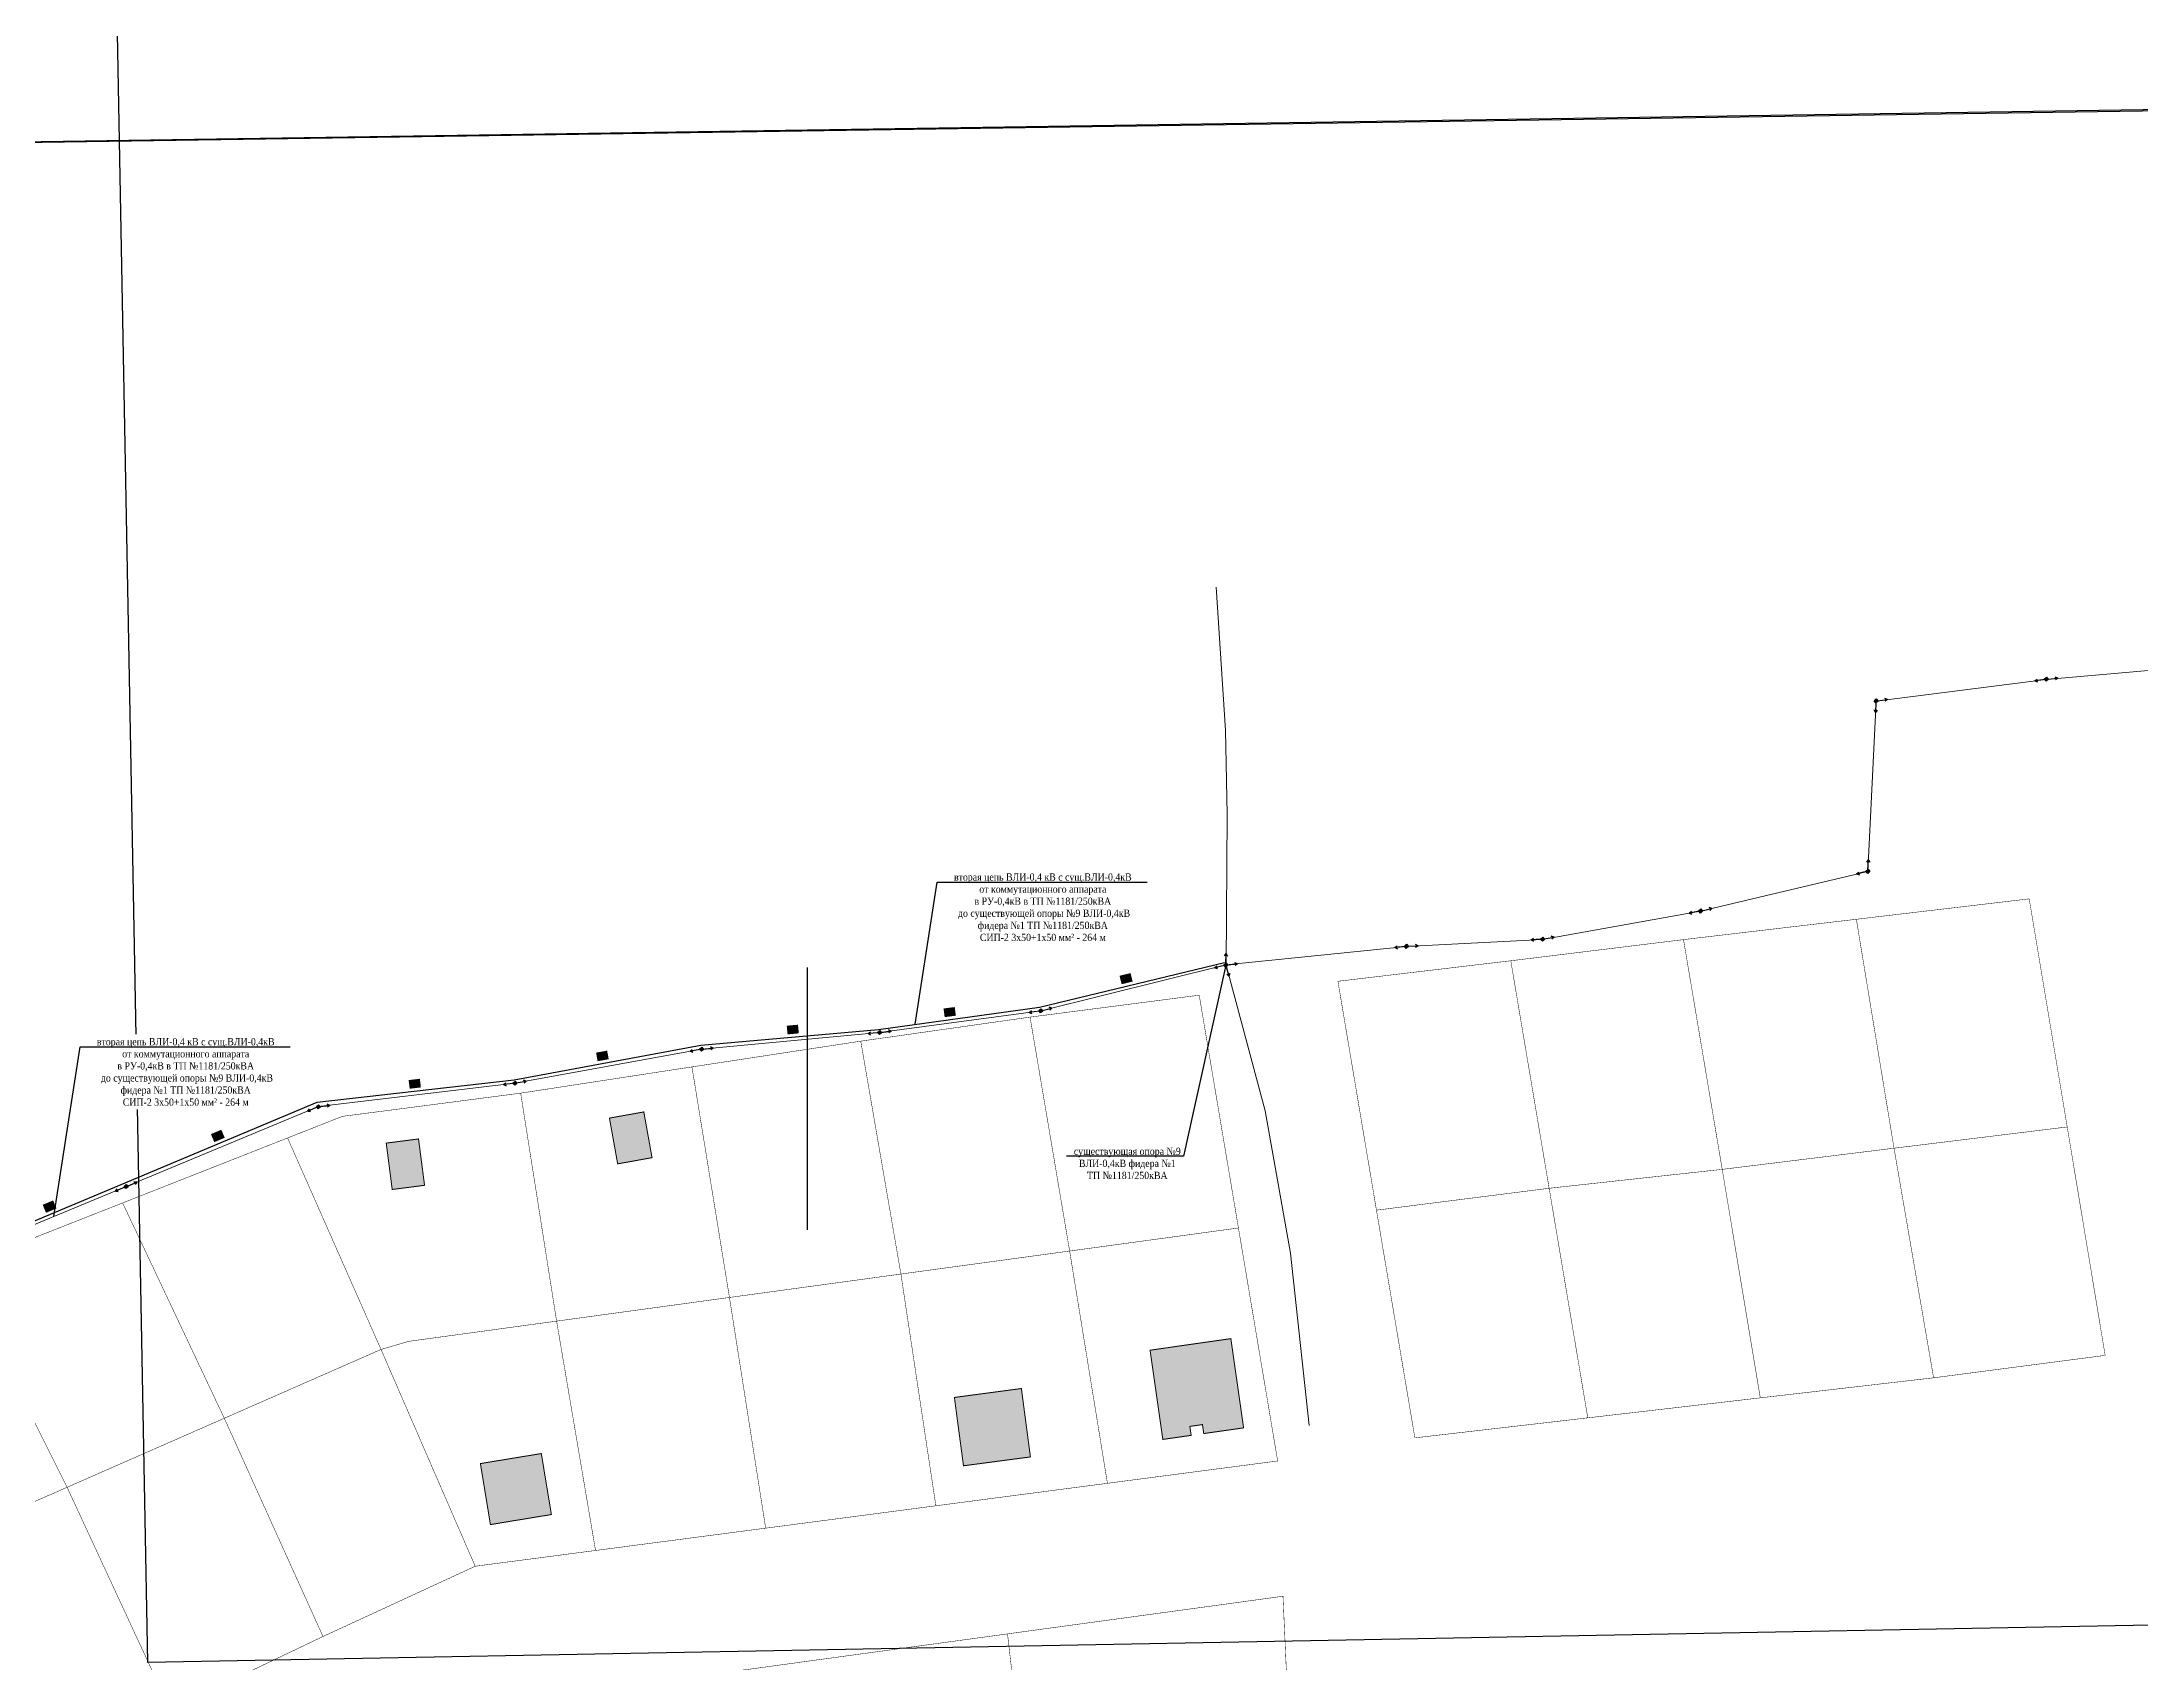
# Model space of a CAD drawing. Header units: millimetres. Extents: x 1265826 to 1360210, y 383897 to 506623.
# Drawn here: x 1313599.6 to 1313962, y 487027.3 to 487307.1 of the extents above; entities that cross this region are included whole.
import ezdxf
from ezdxf import colors
from ezdxf.entities.mleader import LeaderData, LeaderLine
from ezdxf.math import Vec2, Vec3

# ---------------------------------------------------------------- set-up
doc = ezdxf.new("R2010")
doc.units = ezdxf.units.MM
doc.header["$XCLIPFRAME"] = 2
for name, color, linetype in [('04.1_ЛЭП_наземная_опоры', 7, 'Continuous'), ('14', 7, 'Continuous'), ('Чертеж', 7, 'Continuous'), ('Электрика', 7, 'Continuous')]:
    doc.layers.add(name, color=color, linetype=linetype)
doc.styles.add('стиль1', font='Times New Roman.ttf', dxfattribs={"width": 0.9, "height": 1.25})
doc.dimstyles.new('М 1-1000', dxfattribs={"dimtxt": 1.5, "dimasz": 2.5, "dimexe": 1.25, "dimexo": 0.625, "dimtad": 1, "dimdec": 0, "dimtxsty": 'стиль1', "dimcen": 2.5, "dimse1": 1, "dimse2": 1, "dimsd1": 1, "dimsd2": 1, "dimclrt": 5, "dimaunit": 1, "dimadec": 3, "dimazin": 0, "dimtfac": 1, "dimtdec": 0, "dimtmove": 0, "dimatfit": 3, "dimfxl": 1.25, "dimtfill": 2, "dimtfillclr": 7, "dimarcsym": 0})
picture_1 = doc.add_image_def('image3.png', size_in_pixel=(2575, 1023))
picture_2 = doc.add_image_def('image4.png', size_in_pixel=(1920, 1080))
picture_3 = doc.add_image_def('image5.jpg', size_in_pixel=(1486, 955))

# ---------------------------------------------------------------- blocks, each defined once
blk = doc.blocks.new('*U67')
at = {"true_color": 0xffffff}
h = blk.add_hatch(color=7, dxfattribs=at)
h.dxf.hatch_style = 1
h.paths.add_polyline_path([(0.0331212398821326, 0.351998549189534), (0.3519978611746036, -0.0331218221141677), (-0.0331225101290981, -0.3519984434066386), (-0.351999131421569, 0.033121927897063)])
at = {"color": 0}
for points in [[(-0.2479475484385744, -0.0319689415418582), (-1.983579983270778, -0.2557514802143834), (-1.522153236305052, -0.4483270684510453), (-1.983579983270778, -0.2557514802143834), (-1.586091258226174, 0.0475680105251437)], [(0.2490756783343144, 0.0214780460547233), (1.992605020597097, 0.1718243334219121), (1.539715185418288, 0.3836988179447391), (1.992605020597097, 0.1718243334219121), (1.582671416997106, -0.1144525266971269)]]:
    blk.add_lwpolyline(points, dxfattribs=at)
blk.add_lwpolyline([(0.0331212398821326, 0.351998549189534), (0.3519978611746036, -0.0331218221141677), (-0.0331225101290981, -0.3519984434066386), (-0.351999131421569, 0.033121927897063)], close=True, dxfattribs=at)
blk.add_circle((0, 0), 0.0249999108210102, dxfattribs=at)
blk = doc.blocks.new('*U66')
at = {"true_color": 0xffffff}
h = blk.add_hatch(color=7, dxfattribs=at)
h.dxf.hatch_style = 1
h.paths.add_polyline_path([(0.0331212398821326, 0.351998549189534), (0.3519978611746036, -0.0331218221141677), (-0.0331225101290981, -0.3519984434066386), (-0.351999131421569, 0.033121927897063)])
at = {"color": 0}
blk.add_lwpolyline([(0.0331212398821326, 0.351998549189534), (0.3519978611746036, -0.0331218221141677), (-0.0331225101290981, -0.3519984434066386), (-0.351999131421569, 0.033121927897063)], close=True, dxfattribs=at)
for points in [[(0.2480532622062666, 0.031138065271548), (1.984425693239598, 0.2491044714074182), (1.523646720494892, 0.4432248935078143), (1.984425693239598, 0.2491044714074182), (1.585922989934853, -0.0528816134688567)], [(-0.0119417581828226, -0.2497146259463169), (-0.0955340459938627, -1.997716600451724), (0.1748641941065181, -1.577139863398085), (-0.0955340459938627, -1.997716600451724), (-0.3245650644728072, -1.553256486859325)]]:
    blk.add_lwpolyline(points, dxfattribs=at)
blk.add_circle((0, 0), 0.0249999108210102, dxfattribs=at)
blk = doc.blocks.new('*U65')
at = {"true_color": 0xffffff}
h = blk.add_hatch(color=7, dxfattribs=at)
h.dxf.hatch_style = 1
h.paths.add_polyline_path([(0.0331212398821326, 0.351998549189534), (0.3519978611746036, -0.0331218221141677), (-0.0331225101290981, -0.3519984434066386), (-0.351999131421569, 0.033121927897063)])
at = {"color": 0}
blk.add_lwpolyline([(0.0331212398821326, 0.351998549189534), (0.3519978611746036, -0.0331218221141677), (-0.0331225101290981, -0.3519984434066386), (-0.351999131421569, 0.033121927897063)], close=True, dxfattribs=at)
for points in [[(0.011982365945147, 0.2497126807079395), (0.0958589080258825, 1.997701038548164), (-0.1746077215558958, 1.577168278489241), (0.0958589080258825, 1.997701038548164), (0.3248176465694531, 1.553203686424863)], [(-0.2431508248381764, -0.058117780244263), (-1.945206202287904, -0.4649421472022305), (-1.465938799628791, -0.6074298896520894), (-1.945206202287904, -0.4649421472022305), (-1.582174496268808, -0.1211282725186515)]]:
    blk.add_lwpolyline(points, dxfattribs=at)
blk.add_circle((0, 0), 0.0249999108210102, dxfattribs=at)
blk = doc.blocks.new('*U64')
at = {"true_color": 0xffffff}
h = blk.add_hatch(color=7, dxfattribs=at)
h.dxf.hatch_style = 1
h.paths.add_polyline_path([(0.0331212398821326, 0.351998549189534), (0.3519978611746036, -0.0331218221141677), (-0.0331225101290981, -0.3519984434066386), (-0.351999131421569, 0.033121927897063)])
at = {"color": 0}
blk.add_lwpolyline([(0.0331212398821326, 0.351998549189534), (0.3519978611746036, -0.0331218221141677), (-0.0331225101290981, -0.3519984434066386), (-0.351999131421569, 0.033121927897063)], close=True, dxfattribs=at)
for points in [[(0.2433400559371777, 0.0573203033532867), (1.946720050771003, 0.4585623333754435), (1.467922366685268, 0.602620577548549), (1.946720050771003, 0.4585623333754435), (1.58256310964954, 0.1159404977707222)], [(-0.2460280743558155, -0.0443867843932772), (-1.968224193738113, -0.3550942027804794), (-1.497704237115281, -0.5242419796494584), (-1.968224193738113, -0.3550942027804794), (-1.586477943664436, -0.032185855792117)]]:
    blk.add_lwpolyline(points, dxfattribs=at)
blk.add_circle((0, 0), 0.0249999108210102, dxfattribs=at)
blk = doc.blocks.new('*U63')
at = {"true_color": 0xffffff}
h = blk.add_hatch(color=7, dxfattribs=at)
h.dxf.hatch_style = 1
h.paths.add_polyline_path([(0.0331212398821326, 0.351998549189534), (0.3519978611746036, -0.0331218221141677), (-0.0331225101290981, -0.3519984434066386), (-0.351999131421569, 0.033121927897063)])
at = {"color": 0}
for points in [[(-0.2496440045595516, -0.0133368282389997), (-1.997151629472774, -0.1066946041681213), (-1.551418638105363, -0.3332384198125307), (-1.997151629472774, -0.1066946041681213), (-1.578092434370697, 0.1660495818386026)], [(0.2461842873665487, 0.0435120288408675), (1.969473897568914, 0.3480961597882369), (1.499558127159104, 0.5189152708977844), (1.969473897568914, 0.3480961597882369), (1.586582322691167, 0.0265467205293136)]]:
    blk.add_lwpolyline(points, dxfattribs=at)
blk.add_lwpolyline([(0.0331212398821326, 0.351998549189534), (0.3519978611746036, -0.0331218221141677), (-0.0331225101290981, -0.3519984434066386), (-0.351999131421569, 0.033121927897063)], close=True, dxfattribs=at)
blk.add_circle((0, 0), 0.0249999108210102, dxfattribs=at)
blk = doc.blocks.new('*U62')
at = {"true_color": 0xffffff}
h = blk.add_hatch(color=7, dxfattribs=at)
h.dxf.hatch_style = 1
h.paths.add_polyline_path([(0.0331212398821326, 0.351998549189534), (0.3519978611746036, -0.0331218221141677), (-0.0331225101290981, -0.3519984434066386), (-0.351999131421569, 0.033121927897063)])
at = {"color": 0}
for points in [[(-0.2486877453826834, -0.0255813466510973), (-1.989501557616871, -0.2046507315022218), (-1.533180343522341, -0.4090301570013733), (-1.989501557616871, -0.2046507315022218), (-1.584343176076414, 0.0883453194397463)], [(0.2496717455984162, 0.0128070078421514), (1.997373557738119, 0.1024560418580554), (1.552122337614011, 0.3299452745221414), (1.997373557738119, 0.1024560418580554), (1.577736493101458, -0.1693982095032509)]]:
    blk.add_lwpolyline(points, dxfattribs=at)
blk.add_lwpolyline([(0.0331212398821326, 0.351998549189534), (0.3519978611746036, -0.0331218221141677), (-0.0331225101290981, -0.3519984434066386), (-0.351999131421569, 0.033121927897063)], close=True, dxfattribs=at)
blk.add_circle((0, 0), 0.0249999108210102, dxfattribs=at)
blk = doc.blocks.new('*U71')
at = {"true_color": 0xffffff}
h = blk.add_hatch(color=7, dxfattribs=at)
h.dxf.hatch_style = 1
h.paths.add_polyline_path([(0.0331212398821326, 0.351998549189534), (0.3519978611746036, -0.0331218221141677), (-0.0331225101290981, -0.3519984434066386), (-0.351999131421569, 0.033121927897063)])
at = {"color": 0}
blk.add_lwpolyline([(0.0331212398821326, 0.351998549189534), (0.3519978611746036, -0.0331218221141677), (-0.0331225101290981, -0.3519984434066386), (-0.351999131421569, 0.033121927897063)], close=True, dxfattribs=at)
for points in [[(0.0020262871669367, 0.2499917881857619), (0.0162102940320604, 1.999933897915555), (-0.237291005816776, 1.568961635496017), (0.0162102940320604, 1.999933897915555), (0.2626925716893407, 1.564909201144275)], [(0.2486468182600602, 0.0259761384577373), (1.989174140702249, 0.2078090653126154), (1.532529022859697, 0.411463764130648), (1.989174140702249, 0.2078090653126154), (1.584481439004401, -0.0858298578440159)], [(-0.2427946349440508, -0.0595882978645227), (-1.942356683715611, -0.4767062857668702), (-1.462235703242826, -0.616290826851909), (-1.942356683715611, -0.4767062857668702), (-1.581412434923914, -0.1307015903301336)], [(0.0651937118018064, -0.2413499118323968), (0.5215495881265458, -1.930798901177782), (0.6499805434943249, -1.447574843722672), (0.5215495881265458, -1.930798901177782), (0.1672807563345755, -1.57796240246937)]]:
    blk.add_lwpolyline(points, dxfattribs=at)
blk.add_circle((0, 0), 0.0249999108210102, dxfattribs=at)
blk = doc.blocks.new('*U79')
at = {"true_color": 0xffffff}
h = blk.add_hatch(color=7, dxfattribs=at)
h.dxf.hatch_style = 1
h.paths.add_polyline_path([(0.0331212398821326, 0.351998549189534), (0.3519978611746036, -0.0331218221141677), (-0.0331225101290981, -0.3519984434066386), (-0.351999131421569, 0.033121927897063)])
at = {"color": 0}
for points in [[(-0.2478135929833328, -0.0329912584285143), (-1.98250833984724, -0.2639300136409123), (-1.52029129418254, -0.4546009414119458), (-1.98250833984724, -0.2639300136409123), (-1.586273949801967, 0.0410262260813172)], [(0.2426165467364849, 0.0603092965444308), (1.940931978345026, 0.4824742740315286), (1.460398457415502, 0.6206319204474138), (1.940931978345026, 0.4824742740315286), (1.581017186356933, 0.1353988607446499)]]:
    blk.add_lwpolyline(points, dxfattribs=at)
blk.add_lwpolyline([(0.0331212398821326, 0.351998549189534), (0.3519978611746036, -0.0331218221141677), (-0.0331225101290981, -0.3519984434066386), (-0.351999131421569, 0.033121927897063)], close=True, dxfattribs=at)
blk.add_circle((0, 0), 0.0249999108210102, dxfattribs=at)
blk = doc.blocks.new('*U78')
at = {"true_color": 0xffffff}
h = blk.add_hatch(color=7, dxfattribs=at)
h.dxf.hatch_style = 1
h.paths.add_polyline_path([(0.0331212398821326, 0.351998549189534), (0.3519978611746036, -0.0331218221141677), (-0.0331225101290981, -0.3519984434066386), (-0.351999131421569, 0.033121927897063)])
at = {"color": 0}
for points in [[(-0.2489502605044943, -0.0228859737557827), (-1.991601678163367, -0.1830877527340686), (-1.53752114605486, -0.392398216782392), (-1.991601678163367, -0.1830877527340686), (-1.583293232965299, 0.1055022914116145)], [(0.2476951547688776, 0.0338690168745322), (1.981560834324321, 0.270952079778919), (1.518671171677335, 0.4599842469216082), (1.981560834324321, 0.270952079778919), (1.586409344122742, -0.0354060436510965)]]:
    blk.add_lwpolyline(points, dxfattribs=at)
blk.add_lwpolyline([(0.0331212398821326, 0.351998549189534), (0.3519978611746036, -0.0331218221141677), (-0.0331225101290981, -0.3519984434066386), (-0.351999131421569, 0.033121927897063)], close=True, dxfattribs=at)
blk.add_circle((0, 0), 0.0249999108210102, dxfattribs=at)
blk = doc.blocks.new('*U77')
at = {"true_color": 0xffffff}
h = blk.add_hatch(color=7, dxfattribs=at)
h.dxf.hatch_style = 1
h.paths.add_polyline_path([(0.0331212398821326, 0.351998549189534), (0.3519978611746036, -0.0331218221141677), (-0.0331225101290981, -0.3519984434066386), (-0.351999131421569, 0.033121927897063)])
at = {"color": 0}
blk.add_lwpolyline([(0.0331212398821326, 0.351998549189534), (0.3519978611746036, -0.0331218221141677), (-0.0331225101290981, -0.3519984434066386), (-0.351999131421569, 0.033121927897063)], close=True, dxfattribs=at)
for points in [[(0.2486468182600602, 0.0259761384577373), (1.989174140702249, 0.2078090653126154), (1.532529022859697, 0.411463764130648), (1.989174140702249, 0.2078090653126154), (1.584481439004401, -0.0858298578440159)], [(-0.2460259674375628, -0.0443984610816328), (-1.968207338395527, -0.3551876162682873), (-1.497679354380052, -0.5243130615992702), (-1.968207338395527, -0.3551876162682873), (-1.586476414304739, -0.0322611515849724)]]:
    blk.add_lwpolyline(points, dxfattribs=at)
blk.add_circle((0, 0), 0.0249999108210102, dxfattribs=at)
blk = doc.blocks.new('*U76')
at = {"true_color": 0xffffff}
h = blk.add_hatch(color=7, dxfattribs=at)
h.dxf.hatch_style = 1
h.paths.add_polyline_path([(0.0331212398821326, 0.351998549189534), (0.3519978611746036, -0.0331218221141677), (-0.0331225101290981, -0.3519984434066386), (-0.351999131421569, 0.033121927897063)])
at = {"color": 0}
for points in [[(-0.2482796879110297, -0.0292779195095495), (-1.986237098508917, -0.2342233083431835), (-1.526926089736065, -0.4317920235288981), (-1.986237098508917, -0.2342233083431835), (-1.585482067778551, 0.0647673358990304)], [(0.2458903545741385, 0.0451434771304571), (1.967122435708842, 0.3611477434451423), (1.496084324413337, 0.5288471701205633), (1.967122435708842, 0.3611477434451423), (1.586371416359991, 0.0370664862504373)]]:
    blk.add_lwpolyline(points, dxfattribs=at)
blk.add_lwpolyline([(0.0331212398821326, 0.351998549189534), (0.3519978611746036, -0.0331218221141677), (-0.0331225101290981, -0.3519984434066386), (-0.351999131421569, 0.033121927897063)], close=True, dxfattribs=at)
blk.add_circle((0, 0), 0.0249999108210102, dxfattribs=at)
blk = doc.blocks.new('*U75')
at = {"true_color": 0xffffff}
h = blk.add_hatch(color=7, dxfattribs=at)
h.dxf.hatch_style = 1
h.paths.add_polyline_path([(0.0331212398821326, 0.351998549189534), (0.3519978611746036, -0.0331218221141677), (-0.0331225101290981, -0.3519984434066386), (-0.351999131421569, 0.033121927897063)])
at = {"color": 0}
blk.add_lwpolyline([(0.0331212398821326, 0.351998549189534), (0.3519978611746036, -0.0331218221141677), (-0.0331225101290981, -0.3519984434066386), (-0.351999131421569, 0.033121927897063)], close=True, dxfattribs=at)
for points in [[(0.2486468182600602, 0.0259761384577373), (1.989174140702249, 0.2078090653126154), (1.532529022859697, 0.411463764130648), (1.989174140702249, 0.2078090653126154), (1.584481439004401, -0.0858298578440159)], [(-0.2310099496663416, -0.0955740715631613), (-1.848079220706989, -0.7645924166870866), (-1.352384160937682, -0.8300630797383599), (-1.848079220706989, -0.7645924166870866), (-1.543532433417244, -0.3680432339221158)]]:
    blk.add_lwpolyline(points, dxfattribs=at)
blk.add_circle((0, 0), 0.0249999108210102, dxfattribs=at)
blk = doc.blocks.new('*U74')
at = {"true_color": 0xffffff}
h = blk.add_hatch(color=7, dxfattribs=at)
h.dxf.hatch_style = 1
h.paths.add_polyline_path([(0.0331212398821326, 0.351998549189534), (0.3519978611746036, -0.0331218221141677), (-0.0331225101290981, -0.3519984434066386), (-0.351999131421569, 0.033121927897063)])
at = {"color": 0}
blk.add_lwpolyline([(0.0331212398821326, 0.351998549189534), (0.3519978611746036, -0.0331218221141677), (-0.0331225101290981, -0.3519984434066386), (-0.351999131421569, 0.033121927897063)], close=True, dxfattribs=at)
for points in [[(0.2307556806783305, 0.0961863599201847), (1.846045069217007, 0.7694907225458377), (1.350178128264772, 0.8336466020174402), (1.846045069217007, 0.7694907225458377), (1.542550977316224, 0.3721352945202357)], [(-0.2310515451097359, -0.0954734701496163), (-1.848411984186328, -0.7637876055427404), (-1.352745480348815, -0.8294741108049761), (-1.848411984186328, -0.7637876055427404), (-1.543692550024577, -0.3673710740456122)]]:
    blk.add_lwpolyline(points, dxfattribs=at)
blk.add_circle((0, 0), 0.0249999108210102, dxfattribs=at)
blk = doc.blocks.new('_None')
blk = doc.blocks.new('*D92')
at = {"layer": 'Defpoints', "color": 0, "linetype": 'ByBlock', "transparency": 16777216}
for p in [(1313614.146115868, 487109.6543265347), (1313588.904232694, 487099.8057407003), (1313589.134074888, 487099.2530378067)]:
    blk.add_point(p, dxfattribs=at)
at = {"layer": 'Электрика', "color": 5, "linetype": 'ByBlock', "lineweight": 20, "transparency": 16777216, "insert": (1313600.936295413, 487106.1767287351), "char_height": 1.25, "attachment_point": 5, "rotation": 22.58004515820412, "style": 'стиль1', "bg_fill": 1, "box_fill_scale": 1.1, "bg_fill_color": 7, "bg_fill_true_color": 16777215, "bg_fill_transparency": 0}
blk.add_mtext('27', dxfattribs=at)
blk = doc.blocks.new('*D95')
at = {"layer": 'Defpoints', "color": 0, "linetype": 'ByBlock', "transparency": 16777216}
for p in [(1313647.353301991, 487123.4187384847), (1313613.86813005, 487110.3171761522), (1313614.142966363, 487109.6540720905)]:
    blk.add_point(p, dxfattribs=at)
at = {"layer": 'Электрика', "color": 5, "linetype": 'ByBlock', "lineweight": 20, "transparency": 16777216, "insert": (1313629.977611512, 487118.3588820036), "char_height": 1.25, "attachment_point": 5, "rotation": 22.512508419712837, "style": 'стиль1', "bg_fill": 1, "box_fill_scale": 1.1, "bg_fill_color": 7, "bg_fill_true_color": 16777215, "bg_fill_transparency": 0}
blk.add_mtext('36', dxfattribs=at)
blk = doc.blocks.new('*D96')
at = {"layer": 'Defpoints', "color": 0, "linetype": 'ByBlock', "transparency": 16777216}
for p in [(1313681.212858613, 487127.4586513731), (1313647.2234038, 487124.0922927946), (1313647.304865007, 487123.41003796)]:
    blk.add_point(p, dxfattribs=at)
at = {"layer": 'Электрика', "color": 5, "linetype": 'ByBlock', "lineweight": 20, "transparency": 16777216, "insert": (1313663.963259726, 487127.3608012992), "char_height": 1.25, "attachment_point": 5, "rotation": 6.808879846041697, "style": 'стиль1', "bg_fill": 1, "box_fill_scale": 1.1, "bg_fill_color": 7, "bg_fill_true_color": 16777215, "bg_fill_transparency": 0}
blk.add_mtext('34', dxfattribs=at)
blk = doc.blocks.new('*D97')
at = {"layer": 'Defpoints', "color": 0, "linetype": 'ByBlock', "transparency": 16777216}
for p in [(1313713.425244536, 487133.3221738034), (1313681.095315123, 487128.1043991006), (1313681.212858613, 487127.4586513731)]:
    blk.add_point(p, dxfattribs=at)
at = {"layer": 'Электрика', "color": 5, "linetype": 'ByBlock', "lineweight": 20, "transparency": 16777216, "insert": (1313696.342353097, 487132.1613032435), "char_height": 1.25, "attachment_point": 5, "rotation": 10.31642492764035, "style": 'стиль1', "bg_fill": 1, "box_fill_scale": 1.1, "bg_fill_color": 7, "bg_fill_true_color": 16777215, "bg_fill_transparency": 0}
blk.add_mtext('33', dxfattribs=at)
blk = doc.blocks.new('*D98')
at = {"layer": 'Defpoints', "color": 0, "linetype": 'ByBlock', "transparency": 16777216}
for p in [(1313713.414685607, 487133.9684244412), (1313744.151648876, 487136.196793397), (1313713.475244358, 487133.3221738034)]:
    blk.add_point(p, dxfattribs=at)
at = {"layer": 'Электрика', "color": 5, "linetype": 'ByBlock', "lineweight": 20, "transparency": 16777216, "insert": (1313729.198515181, 487136.7138313271), "char_height": 1.25, "attachment_point": 5, "rotation": 5.35343046572175, "style": 'стиль1', "bg_fill": 1, "box_fill_scale": 1.1, "bg_fill_color": 7, "bg_fill_true_color": 16777215, "bg_fill_transparency": 0}
blk.add_mtext('31', dxfattribs=at)
blk = doc.blocks.new('*D99')
at = {"layer": 'Defpoints', "color": 0, "linetype": 'ByBlock', "transparency": 16777216}
for p in [(1313771.988123879, 487139.9244704718), (1313744.103055295, 487136.8919404415), (1313744.171775186, 487136.3562317604)]:
    blk.add_point(p, dxfattribs=at)
at = {"layer": 'Электрика', "color": 5, "linetype": 'ByBlock', "lineweight": 20, "transparency": 16777216, "insert": (1313756.282107411, 487139.7253966036), "char_height": 1.25, "attachment_point": 5, "rotation": 7.309893839446558, "style": 'стиль1', "bg_fill": 1, "box_fill_scale": 1.1, "bg_fill_color": 7, "bg_fill_true_color": 16777215, "bg_fill_transparency": 0}
blk.add_mtext('28', dxfattribs=at)
blk = doc.blocks.new('*D100')
at = {"layer": 'Defpoints', "color": 0, "linetype": 'ByBlock', "transparency": 16777216}
for p in [(1313803.922511893, 487147.8435216502), (1313771.851338504, 487140.5295762444), (1313771.988123879, 487139.9744702935)]:
    blk.add_point(p, dxfattribs=at)
at = {"layer": 'Электрика', "color": 5, "linetype": 'ByBlock', "lineweight": 20, "transparency": 16777216, "insert": (1313786.72385314, 487145.4928872089), "char_height": 1.25, "attachment_point": 5, "rotation": 13.842655339178009, "style": 'стиль1', "bg_fill": 1, "box_fill_scale": 1.1, "bg_fill_color": 7, "bg_fill_true_color": 16777215, "bg_fill_transparency": 0}
blk.add_mtext('33', dxfattribs=at)

msp = doc.modelspace()

# ---------------------------------------------------------------- hatches: boundary and pattern name
at = {"layer": '14', "linetype": 'Continuous'}
for points in [[(1313697.56, 487121.44), (1313698.98, 487113.5500000001), (1313704.91, 487114.62), (1313703.49, 487122.51)], [(1313659.04, 487117.13), (1313660.07, 487109.13), (1313665.65, 487109.85), (1313664.61, 487117.85)], [(1313790.86, 487081.4000000001), (1313793.06, 487066.0100000001), (1313797.95, 487066.7100000001), (1313797.73, 487068.2600000001), (1313799.9, 487068.5700000001), (1313800.12, 487067.0200000001), (1313807, 487068), (1313804.8, 487083.4000000001)], [(1313757.09, 487073.25), (1313758.66, 487061.46), (1313770.21, 487062.99), (1313768.65, 487074.79)], [(1313675.29, 487061.8400000001), (1313677.02, 487051.3200000001), (1313687.54, 487053.05), (1313685.8, 487063.5700000001)]]:
    msp.add_hatch(color=12, dxfattribs=at).paths.add_polyline_path(points)

# ---------------------------------------------------------------- linework, layer by layer
at = {"layer": '14', "color": 7, "const_width": 0.08, "flags": 128}
for points in [[(1313919.25, 487116.25), (1313949.14, 487119.92), (1313942.58, 487159.27), (1313912.75, 487155.75), (1313919.25, 487116.25)], [(1313882.92, 487152.2399999999), (1313889.6, 487112.6), (1313919.25, 487116.25), (1313912.75, 487155.75), (1313882.92, 487152.2399999999)], [(1313859.73, 487109.34), (1313889.6, 487112.6), (1313882.92, 487152.2399999999), (1313853.11, 487148.59), (1313859.73, 487109.34)], [(1313829.93, 487105.56), (1313859.73, 487109.34), (1313853.11, 487148.59), (1313823.28, 487145.05), (1313829.93, 487105.56)], [(1313776.98, 487098.51), (1313806.11, 487102.49), (1313799.34, 487142.65), (1313770.15, 487138.87), (1313776.98, 487098.51)], [(1313747.86, 487094.54), (1313776.98, 487098.51), (1313770.15, 487138.87), (1313740.93, 487134.72), (1313747.86, 487094.54)], [(1313718.27, 487090.5), (1313747.86, 487094.54), (1313740.93, 487134.72), (1313711.8, 487130.2800000001), (1313718.27, 487090.5)], [(1313688.44, 487086.4199999999), (1313718.27, 487090.5), (1313711.8, 487130.2800000001), (1313682.24, 487125.75), (1313688.44, 487086.4199999999)], [(1313658.14, 487081.53), (1313662.92, 487082.93), (1313688.44, 487086.4199999999), (1313682.24, 487125.75), (1313651.45, 487121.74), (1313642.01, 487118.0200000001), (1313658.14, 487081.53)], [(1313926.08, 487076.64), (1313955.69, 487080.51), (1313949.14, 487119.92), (1313919.25, 487116.25), (1313926.08, 487076.64)], [(1313631.09, 487069.66), (1313658.14, 487081.53), (1313642.01, 487118.0200000001), (1313613.54, 487106.81), (1313631.09, 487069.66)], [(1313889.6, 487112.6), (1313896.17, 487073.18), (1313926.08, 487076.64), (1313919.25, 487116.25), (1313889.6, 487112.6)], [(1313859.73, 487109.34), (1313866.4, 487069.7299999999), (1313896.17, 487073.18), (1313889.6, 487112.6), (1313859.73, 487109.34)], [(1313836.56, 487066.28), (1313866.4, 487069.7299999999), (1313859.73, 487109.34), (1313829.93, 487105.56), (1313836.56, 487066.28)], [(1313603.96, 487057.75), (1313631.09, 487069.66), (1313613.54, 487106.81), (1313585.04, 487095.58), (1313603.96, 487057.75)], [(1313776.98, 487098.51), (1313783.5, 487058.44), (1313812.88, 487062.29), (1313806.11, 487102.49), (1313776.98, 487098.51)], [(1313747.86, 487094.54), (1313753.89, 487054.56), (1313783.5, 487058.44), (1313776.98, 487098.51), (1313747.86, 487094.54)], [(1313576.29, 487045.61), (1313603.96, 487057.75), (1313585.04, 487095.58), (1313557.27, 487084.6400000001), (1313576.29, 487045.61)], [(1313718.27, 487090.5), (1313724.52, 487050.7), (1313753.89, 487054.56), (1313747.86, 487094.54), (1313718.27, 487090.5)], [(1313688.44, 487086.4199999999), (1313695.16, 487046.85), (1313724.52, 487050.7), (1313718.27, 487090.5), (1313688.44, 487086.4199999999)], [(1313674.39, 487044.13), (1313695.16, 487046.85), (1313688.44, 487086.4199999999), (1313662.92, 487082.93), (1313658.14, 487081.53), (1313674.39, 487044.13)], [(1313631.09, 487069.66), (1313648.12, 487032.01), (1313674.39, 487044.13), (1313658.14, 487081.53), (1313631.09, 487069.66)], [(1313603.96, 487057.75), (1313621.75, 487019.4099999999), (1313648.12, 487032.01), (1313631.09, 487069.66), (1313603.96, 487057.75)], [(1313594.79, 487006.7399999999), (1313621.75, 487019.4099999999), (1313603.96, 487057.75), (1313576.29, 487045.61), (1313594.79, 487006.7399999999)], [(1313769.62, 487003.06), (1313815.18, 487008.37), (1313813.8, 487038.95), (1313766.26, 487032.46), (1313769.62, 487003.06)], [(1313723.63, 486996.18), (1313769.62, 487003.06), (1313766.26, 487032.46), (1313718, 487025.86), (1313723.63, 486996.18)]]:
    msp.add_lwpolyline(points, dxfattribs=at)
at = {"layer": '14', "color": 92, "const_width": 0.17, "flags": 128}
for points in [[(1313697.56, 487121.44), (1313698.98, 487113.5500000001), (1313704.91, 487114.62), (1313703.49, 487122.51), (1313697.56, 487121.44)], [(1313659.04, 487117.13), (1313660.07, 487109.13), (1313665.65, 487109.85), (1313664.61, 487117.85), (1313659.04, 487117.13)], [(1313790.86, 487081.4000000001), (1313793.06, 487066.0100000001), (1313797.95, 487066.7100000001), (1313797.73, 487068.2600000001), (1313799.9, 487068.5700000001), (1313800.12, 487067.0200000001), (1313807, 487068), (1313804.8, 487083.4000000001), (1313790.86, 487081.4000000001)], [(1313757.09, 487073.25), (1313758.66, 487061.46), (1313770.21, 487062.99), (1313768.65, 487074.79), (1313757.09, 487073.25)], [(1313675.29, 487061.8400000001), (1313677.02, 487051.3200000001), (1313687.54, 487053.05), (1313685.8, 487063.5700000001), (1313675.29, 487061.8400000001)]]:
    msp.add_lwpolyline(points, dxfattribs=at)
at = {"layer": 'Электрика', "lineweight": 20}
msp.add_lwpolyline([(1313554.02425546, 487115.623108505), (1313558.534894592, 487115.732865679), (1313589.156530101, 487099.2777759564), (1313614.142966363, 487109.6540720905), (1313647.32732022, 487123.4347761098), (1313681.235313826, 487127.4833895228), (1313713.447699749, 487133.346911953), (1313744.174104089, 487136.2215315467), (1313771.985579181, 487139.9742085323), (1313803.947511804, 487147.8685215612), (1313835.106010079, 487151.0736507253), (1313858.602125221, 487152.2788929531), (1313885.866818604, 487157.1478117136), (1313914.742720221, 487163.9997144686), (1313916.150590132, 487193.3897437245), (1313945.523058811, 487197.126862348), (1313975.517321202, 487199.7632975588), (1314004.815397812, 487201.3892878584), (1314035.304987397, 487205.1546944133), (1314063.960812476, 487205.6022094888), (1314088.75428954, 487174.2072544585), (1314088.882536986, 487136.7944328309)], dxfattribs=at)
at = {"layer": 'Электрика'}
for points in [[(1313554.099887397, 487115.9713329411), (1313558.627264745, 487116.0861819428), (1313589.134832414, 487099.8562641545), (1313647.116631129, 487124.1821879229), (1313681.108847309, 487128.0355699446), (1313713.352849861, 487134.0535444805), (1313743.970145832, 487136.7482528301), (1313771.775421586, 487140.5973916621), (1313803.677840553, 487148.2775650498)], [(1313731.766200722, 487102.1680544519), (1313731.766200722, 487147.4366665656)]]:
    msp.add_lwpolyline(points, dxfattribs=at)

# ---------------------------------------------------------------- block references
at = {"layer": '04.1_ЛЭП_наземная_опоры'}
for name, p in [('*U67', (1313945.523058811, 487197.1518622589)), ('*U66', (1313916.150590132, 487193.4147436354)), ('*U65', (1313914.742720221, 487164.0247143795)), ('*U64', (1313885.866818604, 487157.1728116244)), ('*U63', (1313858.602125221, 487152.3038928639)), ('*U71', (1313803.947511804, 487147.8435216503)), ('*U62', (1313835.106010079, 487151.0736507253)), ('*U79', (1313771.988123879, 487139.9494703826)), ('*U78', (1313744.176648786, 487136.196793397)), ('*U77', (1313713.450244447, 487133.3221738034)), ('*U76', (1313681.237858524, 487127.4586513731)), ('*U75', (1313647.329864917, 487123.4100379601)), ('*U74', (1313614.145511061, 487109.6293339409))]:
    msp.add_blockref(name, p, dxfattribs=at)

# ---------------------------------------------------------------- dimensions: what is measured, and where the dimension line sits
at = {"layer": 'Электрика', "color": 18, "linetype": 'ByBlock', "lineweight": 20, "true_color": 0x000000}
for base, p1, p2, angle, picture, middle in [((1313771.851338504, 487140.5295762444), (1313803.922511894, 487147.8435216503), (1313771.988123879, 487139.9744702935), 193.8426553389839, '*D100', (1313787.0255111, 487144.2686910632)), ((1313713.414685607, 487133.9684244412), (1313744.151648876, 487136.196793397), (1313713.475244358, 487133.3221738034), 185.35343046561394, '*D98', (1313729.316148056, 487135.4585161337)), ((1313744.103055295, 487136.8919404415), (1313771.988123879, 487139.9244704718), (1313744.171775186, 487136.3562317605), 187.30989383944654, '*D99', (1313756.442528289, 487138.4748291845)), ((1313681.095315123, 487128.1043991006), (1313713.425244536, 487133.3221738034), (1313681.212858613, 487127.4586513731), 190.3164249277406, '*D97', (1313696.568145162, 487130.9208711933)), ((1313647.2234038, 487124.0922927946), (1313681.212858613, 487127.4586513731), (1313647.304865007, 487123.4100379601), 186.80887984627762, '*D96', (1313664.112739219, 487126.1088789338))]:
    dim = msp.add_linear_dim(base=base, p1=p1, p2=p2, angle=angle, dimstyle='М 1-1000', override={"dimtxt": 1, "dimtofl": 0}, dxfattribs=at)
    dim.commit()
    dim.dimension.update_dxf_attribs({"geometry": picture, "text_midpoint": middle, "dimtype": 161})

# ---------------------------------------------------------------- pictures from other files: only their frames are drawn
at = {"layer": 'Defpoints'}
image = msp.add_image(picture_2, insert=(1313473.088048404, 486966.3576443226), size_in_units=(686.8539924262244, 386.35537073975115), rotation=0.8910512871687044, dxfattribs=at)
image.dxf.flags = 14
at = {"layer": 'Defpoints', "color": 7, "true_color": 0xffffff}
image = msp.add_image(picture_1, insert=(1313513.951933462, 486922.8793831949), size_in_units=(920.4800263521976, 365.68973474108657), rotation=0.8718356605008939, dxfattribs=dict(at, fade=35))
image.dxf.flags = 14
at = {"layer": 'Электрика'}
image = msp.add_image(picture_3, insert=(1313617.899472781, 487027.5292848543), size_in_units=(892.0696295811381, 573.3018144347152), rotation=1.0697035867235043, dxfattribs=dict(at, fade=35))
image.set_boundary_path([(-0.5, -0.5), (1485.5, 954.4999999999999)])
image.dxf.clipping = 0
at = {"layer": 'Электрика', "color": 7, "true_color": 0xffffff}
image = msp.add_image(picture_1, insert=(1313513.997815151, 486923.0477716706), size_in_units=(919.8632228115752, 365.44469007232664), rotation=0.855320733067429, dxfattribs=dict(at, fade=35))
image.dxf.flags = 14

# ---------------------------------------------------------------- next in the draw order: leaders
at = {"layer": 'Чертеж', "lineweight": 20}
ml = msp.add_multileader_mtext('Standard', dxfattribs=at)
ml.set_content('вторая цепь ВЛИ-0,4 кВ с сущ.ВЛИ-0,4кВ\\Pот коммутационного аппарата \\Pв РУ-0,4кВ в ТП №1181/250кВА \\P до существующей опоры №9 ВЛИ-0,4кВ фидера №1 ТП №1181/250кВА\\PСИП-2 3х50+1х50 мм² - 264 м', color=256, style='стиль1')
ml.set_leader_properties(color=256, linetype='ByLayer', lineweight=25)
ml.set_arrow_properties(name='NONE')
ml.build(insert=Vec2(0, 0))
ml.multileader.update_dxf_attribs({"text_left_attachment_type": 6, "text_right_attachment_type": 6, "dogleg_length": 0, "arrow_head_size": 0})
ctx = ml.context
ctx.base_point, ctx.char_height, ctx.arrow_head_size, ctx.landing_gap_size, ctx.plane_origin, ctx.plane_x_axis, ctx.plane_y_axis = Vec3(1313754.111351071, 487162.1633484876), 1.25, 0, 0.75, Vec3(1314092.76029516, 487183.2245002526), Vec3(1, 0, 1e-16), Vec3(0, 1, -1e-16)
ctx.left_attachment, ctx.right_attachment, ctx.text_align_type = 6, 6, 1
notes = []
notes.append((ctx, [(0, (1, 1, 0), (1313754.111351071, 487162.1633484876), (1, 0, 1e-16), 0, [(0, [(1313750.305353801, 487137.6252480888)], 0, [])])]))
ctx.mtext.insert, ctx.mtext.text_direction, ctx.mtext.width, ctx.mtext.defined_height, ctx.mtext.alignment, ctx.mtext.flow_direction = Vec3(1313772.351167221, 487163.6633484875), Vec3(1, 0, 1e-16), 35.16426479897484, 3.981452711767312, 2, 5
ctx.mtext.has_bg_fill, ctx.mtext.bg_color, ctx.mtext.bg_scale_factor, ctx.mtext.bg_transparency, ctx.mtext.use_window_bg_color = 1, -1027028792, 1.5, 0, 1
ml = msp.add_multileader_mtext('Standard', dxfattribs=at)
ml.set_content('вторая цепь ВЛИ-0,4 кВ с сущ.ВЛИ-0,4кВ\\Pот коммутационного аппарата \\Pв РУ-0,4кВ в ТП №1181/250кВА \\P до существующей опоры №9 ВЛИ-0,4кВ фидера №1 ТП №1181/250кВА\\PСИП-2 3х50+1х50 мм² - 264 м', color=256, style='стиль1')
ml.set_leader_properties(color=256, linetype='ByLayer', lineweight=25)
ml.set_arrow_properties(name='NONE')
ml.build(insert=Vec2(0, 0))
ml.multileader.update_dxf_attribs({"text_left_attachment_type": 6, "text_right_attachment_type": 6, "dogleg_length": 0, "arrow_head_size": 0})
ctx = ml.context
ctx.base_point, ctx.char_height, ctx.arrow_head_size, ctx.landing_gap_size, ctx.plane_origin, ctx.plane_x_axis, ctx.plane_y_axis = Vec3(1313606.192020359, 487133.7509501425), 1.25, 0, 0.75, Vec3(1313944.840964447, 487154.8121019076), Vec3(1, 0, 1e-16), Vec3(0, 1, -1e-16)
ctx.left_attachment, ctx.right_attachment, ctx.text_align_type = 6, 6, 1
notes.append((ctx, [(0, (1, 1, 0), (1313606.192020359, 487133.7509501425), (1, 0, 1e-16), 0, [(0, [(1313601.649748232, 487104.4659240234)], 0, [])])]))
ctx.mtext.insert, ctx.mtext.text_direction, ctx.mtext.width, ctx.mtext.defined_height, ctx.mtext.alignment, ctx.mtext.flow_direction = Vec3(1313624.431836509, 487135.2509501425), Vec3(1, 0, 1e-16), 35.16426479897484, 3.981452711767312, 2, 5
ctx.mtext.has_bg_fill, ctx.mtext.bg_color, ctx.mtext.bg_scale_factor, ctx.mtext.bg_transparency, ctx.mtext.use_window_bg_color = 1, -1027028792, 1.5, 0, 1
for ctx, leaders in notes:
    for number, flags, end, landing, length, lines in leaders:
        leader = LeaderData()
        leader.index, (leader.has_last_leader_line, leader.has_dogleg_vector, leader.attachment_direction) = number, flags
        leader.last_leader_point, leader.dogleg_vector, leader.dogleg_length = Vec3(end), Vec3(landing), length
        for number, points, colour, breaks in lines:
            line = LeaderLine()
            line.index, line.vertices, line.color, line.breaks = number, Vec3.list(points), colors.encode_raw_color(colour), breaks
            leader.lines.append(line)
        ctx.leaders.append(leader)

# ---------------------------------------------------------------- next in the draw order: dimensions: what is measured, and where the dimension line sits
at = {"layer": 'Электрика', "color": 18, "linetype": 'ByBlock', "lineweight": 20, "true_color": 0x000000}
for base, p1, p2, angle, picture, middle in [((1313613.86813005, 487110.3171761522), (1313647.353301991, 487123.4187384847), (1313614.142966363, 487109.6540720905), 202.5125084192573, '*D95', (1313630.460358701, 487117.1941464628)), ((1313588.904232694, 487099.8057407003), (1313614.146115868, 487109.6543265347), (1313589.134074888, 487099.2530378067), 202.58004515831774, '*D92', (1313601.421107279, 487105.0108987533))]:
    dim = msp.add_linear_dim(base=base, p1=p1, p2=p2, angle=angle, dimstyle='М 1-1000', override={"dimtxt": 1, "dimtofl": 0}, dxfattribs=at)
    dim.commit()
    dim.dimension.update_dxf_attribs({"geometry": picture, "text_midpoint": middle, "dimtype": 161})

# ---------------------------------------------------------------- next in the draw order: leaders
at = {"layer": 'Чертеж', "lineweight": 20}
ml = msp.add_multileader_mtext('Standard', dxfattribs=at)
ml.set_content('существующая опора №9 \\PВЛИ-0,4кВ фидера №1 \\PТП №1181/250кВА', color=256, style='стиль1')
ml.set_leader_properties(color=256, linetype='ByLayer', lineweight=25)
ml.set_arrow_properties(name='NONE')
ml.build(insert=Vec2(0, 0))
ml.multileader.update_dxf_attribs({"text_left_attachment_type": 6, "text_right_attachment_type": 6, "dogleg_length": 0, "arrow_head_size": 0})
ctx = ml.context
ctx.base_point, ctx.char_height, ctx.arrow_head_size, ctx.landing_gap_size, ctx.plane_origin, ctx.plane_x_axis, ctx.plane_y_axis = Vec3(1313777.221095499, 487114.850689205), 1.25, 0, 0.75, Vec3(1314104.32516226, 487143.2047149969), Vec3(1, 0, 1e-16), Vec3(0, 1, -1e-16)
ctx.left_attachment, ctx.right_attachment, ctx.text_align_type = 6, 6, 1
notes = []
notes.append((ctx, [(1, (1, 1, 0), (1313796.640796292, 487114.850689205), (-1, 0, -1e-16), 0, [(0, [(1313803.947511804, 487147.8185217394)], 0, [])])]))
ctx.mtext.insert, ctx.mtext.text_direction, ctx.mtext.width, ctx.mtext.defined_height, ctx.mtext.alignment, ctx.mtext.flow_direction = Vec3(1313786.930945896, 487116.350689205), Vec3(1, 0, 1e-16), 19.27842162374429, 4.043975832199474, 2, 5
ctx.mtext.has_bg_fill, ctx.mtext.bg_color, ctx.mtext.bg_scale_factor, ctx.mtext.bg_transparency, ctx.mtext.use_window_bg_color = 1, -1027028792, 1.5, 0, 1
for ctx, leaders in notes:
    for number, flags, end, landing, length, lines in leaders:
        leader = LeaderData()
        leader.index, (leader.has_last_leader_line, leader.has_dogleg_vector, leader.attachment_direction) = number, flags
        leader.last_leader_point, leader.dogleg_vector, leader.dogleg_length = Vec3(end), Vec3(landing), length
        for number, points, colour, breaks in lines:
            line = LeaderLine()
            line.index, line.vertices, line.color, line.breaks = number, Vec3.list(points), colors.encode_raw_color(colour), breaks
            leader.lines.append(line)
        ctx.leaders.append(leader)

# ---------------------------------------------------------------- next in the draw order: linework, layer by layer
at = {"layer": 'Электрика', "lineweight": 20}
msp.add_lwpolyline([(1313818.340017035, 487068.4282988076), (1313815.112729132, 487098.1378003997), (1313810.708612845, 487122.7210854358), (1313803.972511715, 487147.8435216503), (1313804.158142096, 487173.8298892246), (1313803.894431002, 487188.3982112844), (1313802.238127903, 487213.0495989893)], dxfattribs=at)

doc.saveas('drawing.dxf')
